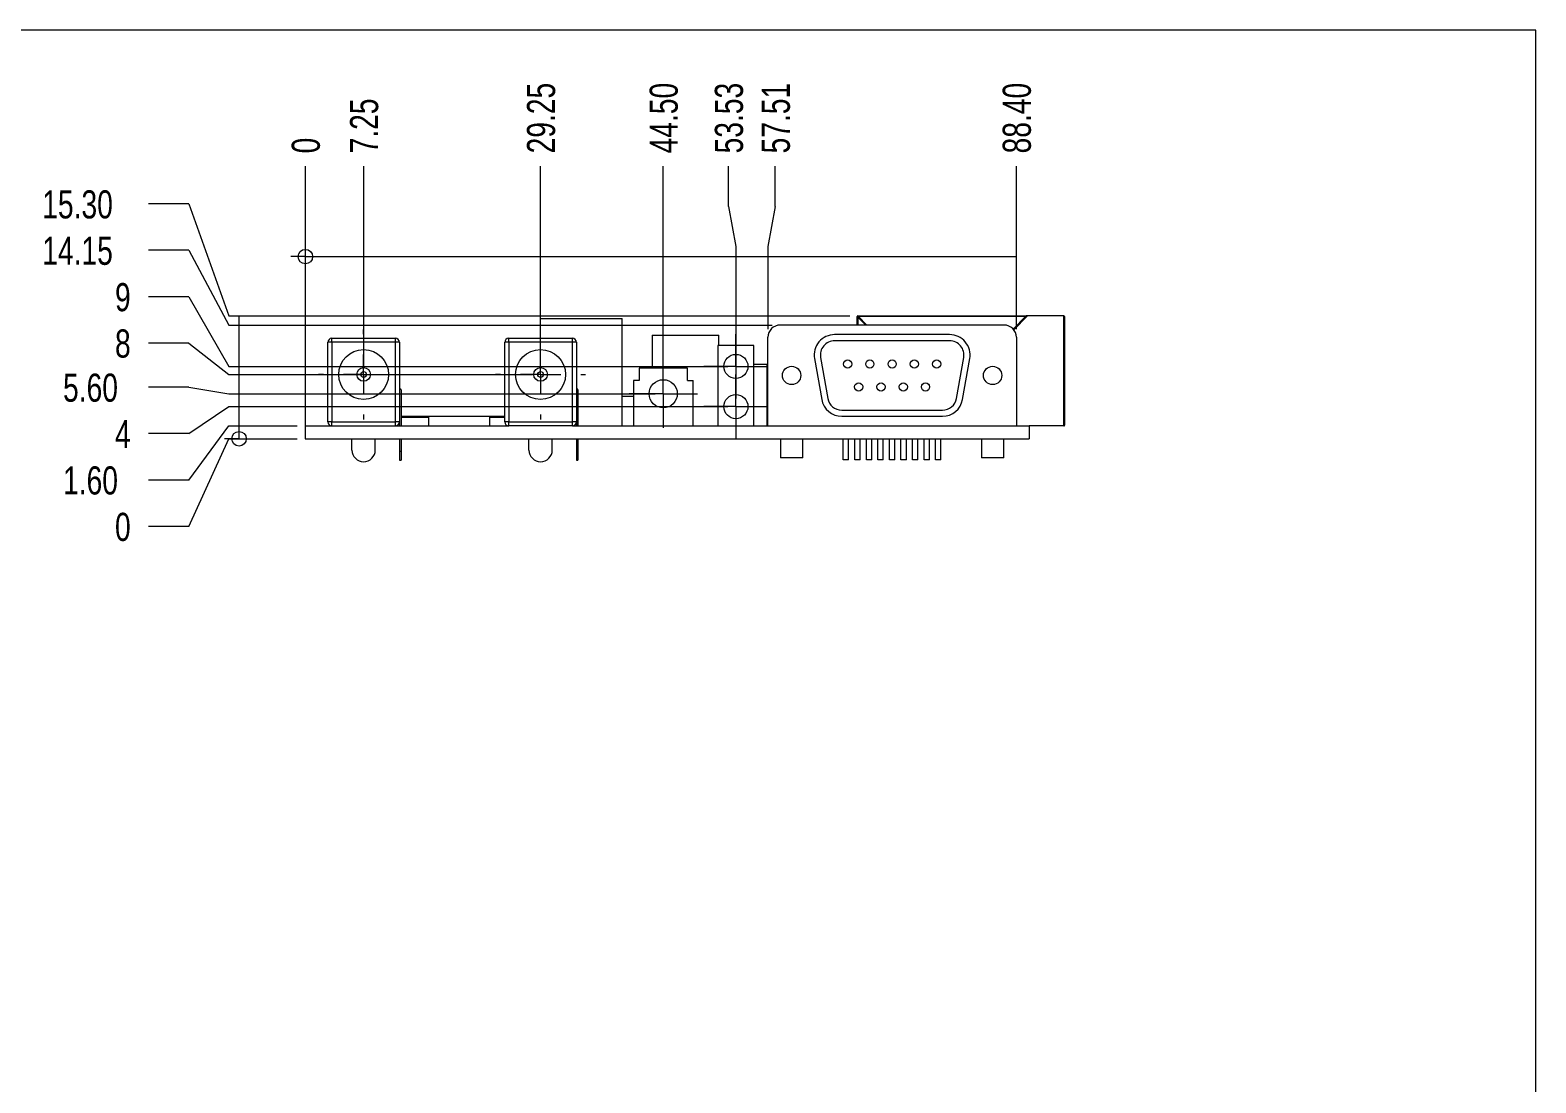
# Model space of a CAD drawing. Header units: millimetres. Extents: x 20 to 415, y 5 to 292.
# Drawn here: x 227.8 to 415, y 161 to 292 of the extents above; entities that cross this region are included whole.
import ezdxf

# ---------------------------------------------------------------- set-up
doc = ezdxf.new("R2010")
doc.units = ezdxf.units.MM
doc.styles.add('SLDTEXTSTYLE6', font='TXT', dxfattribs={"width": 0.75})
doc.dimstyles.new('SLDDIMSTYLE0', dxfattribs={"dimtxt": 3.5, "dimasz": 0.6, "dimexe": 0, "dimexo": 0.0625, "dimgap": 0.875, "dimtad": 0, "dimtih": 1, "dimtoh": 1, "dimdec": 0, "dimdsep": 46, "dimtxsty": 'SLDTEXTSTYLE6', "dimblk1": 'ORIGIN', "dimblk2": 'ORIGIN', "dimsah": 1, "dimcen": 0.09, "dimadec": 0, "dimazin": 0, "dimtfac": 1, "dimtdec": 0, "dimtofl": 0, "dimtmove": 0, "dimatfit": 3, "dimldrblk": 'ORIGIN', "dimfxl": 1, "dimtolj": 1, "dimtzin": 12, "dimarcsym": 0})
doc.dimstyles.new('SLDDIMSTYLE1', dxfattribs={"dimtxt": 3.5, "dimasz": 6, "dimexe": 0, "dimexo": 0.0625, "dimgap": 0.875, "dimtad": 0, "dimtih": 1, "dimtoh": 1, "dimzin": 4, "dimdsep": 46, "dimtxsty": 'SLDTEXTSTYLE6', "dimblk1": 'NONE', "dimblk2": 'NONE', "dimsah": 1, "dimcen": 0.09, "dimadec": 0, "dimazin": 0, "dimtfac": 1, "dimtofl": 0, "dimtmove": 0, "dimatfit": 3, "dimldrblk": 'NONE', "dimfxl": 1, "dimtolj": 1, "dimtzin": 12, "dimarcsym": 0})
doc.dimstyles.new('SLDDIMSTYLE5', dxfattribs={"dimtxt": 3.5, "dimasz": 6, "dimexe": 0, "dimexo": 0.0625, "dimgap": 0.875, "dimtad": 0, "dimtih": 1, "dimtoh": 1, "dimzin": 12, "dimdsep": 46, "dimtxsty": 'SLDTEXTSTYLE6', "dimblk1": 'NONE', "dimblk2": 'NONE', "dimsah": 1, "dimcen": 0.09, "dimadec": 0, "dimazin": 0, "dimtfac": 1, "dimtofl": 0, "dimtmove": 0, "dimatfit": 3, "dimldrblk": 'NONE', "dimfxl": 1, "dimtolj": 1, "dimtzin": 12, "dimarcsym": 0})

# ---------------------------------------------------------------- blocks, each defined once
blk = doc.blocks.new('_Origin')
at = {"color": 0, "linetype": 'ByBlock', "lineweight": -2}
blk.add_line((0, 0), (-1, 0), dxfattribs=at)
blk.add_circle((0, 0), 0.5, dxfattribs=at)
blk = doc.blocks.new('*D32')
at = {"color": 7, "linetype": 'Continuous', "lineweight": 0}
blk.add_line((262.01, 242.16), (262.01, 275.07), dxfattribs=at)
at = {"color": 7, "linetype": 'Continuous', "lineweight": 0, "xscale": 1.8, "yscale": 1.8}
blk.add_blockref('_Origin', (262.01, 263.82, 0.1), dxfattribs=at)
at = {"color": 7, "linetype": 'Continuous', "lineweight": 0, "insert": (260.31, 276.66), "char_height": 3.5, "attachment_point": 1, "rotation": 90, "style": 'SLDTEXTSTYLE6'}
blk.add_mtext('0', dxfattribs=at)
blk = doc.blocks.new('*D33')
at = {"color": 7, "linetype": 'Continuous', "lineweight": 0}
for p, q in [((269.26, 250.16), (269.26, 275.07)), ((262.01, 263.82), (269.26, 263.82))]:
    blk.add_line(p, q, dxfattribs=at)
at = {"color": 7, "linetype": 'Continuous', "lineweight": 0, "insert": (267.56, 276.66), "char_height": 3.5, "attachment_point": 1, "rotation": 90, "style": 'SLDTEXTSTYLE6'}
blk.add_mtext('7.25', dxfattribs=at)
blk = doc.blocks.new('_None')
blk = doc.blocks.new('*D34')
at = {"color": 7, "linetype": 'Continuous', "lineweight": 0}
for p, q in [((291.26, 250.16), (291.26, 275.07)), ((269.26, 263.82), (291.26, 263.82))]:
    blk.add_line(p, q, dxfattribs=at)
at = {"color": 7, "linetype": 'Continuous', "lineweight": 0, "insert": (289.56, 276.66), "char_height": 3.5, "attachment_point": 1, "rotation": 90, "style": 'SLDTEXTSTYLE6'}
blk.add_mtext('29.25', dxfattribs=at)
blk = doc.blocks.new('*D35')
at = {"color": 7, "linetype": 'Continuous', "lineweight": 0}
for p, q in [((306.51, 247.76), (306.51, 275.07)), ((291.26, 263.82), (306.51, 263.82))]:
    blk.add_line(p, q, dxfattribs=at)
at = {"color": 7, "linetype": 'Continuous', "lineweight": 0, "insert": (304.81, 276.66), "char_height": 3.5, "attachment_point": 1, "rotation": 90, "style": 'SLDTEXTSTYLE6'}
blk.add_mtext('44.50', dxfattribs=at)
blk = doc.blocks.new('*D36')
at = {"color": 7, "linetype": 'Continuous', "lineweight": 0}
for p, q in [((314.61, 270.07), (314.61, 275.07)), ((314.61, 270.07), (315.54, 265.07)), ((315.54, 265.07), (315.54, 246.16)), ((306.51, 263.82), (315.54, 263.82))]:
    blk.add_line(p, q, dxfattribs=at)
at = {"color": 7, "linetype": 'Continuous', "lineweight": 0, "insert": (312.92, 276.66), "char_height": 3.5, "attachment_point": 1, "rotation": 90, "style": 'SLDTEXTSTYLE6'}
blk.add_mtext('53.53', dxfattribs=at)
blk = doc.blocks.new('*D37')
at = {"color": 7, "linetype": 'Continuous', "lineweight": 0}
for p, q in [((320.44, 270.07), (320.44, 275.07)), ((320.44, 270.07), (319.52, 265.07)), ((319.52, 265.07), (319.52, 254.78)), ((315.54, 263.82), (319.52, 263.82))]:
    blk.add_line(p, q, dxfattribs=at)
at = {"color": 7, "linetype": 'Continuous', "lineweight": 0, "insert": (318.75, 276.66), "char_height": 3.5, "attachment_point": 1, "rotation": 90, "style": 'SLDTEXTSTYLE6'}
blk.add_mtext('57.51', dxfattribs=at)
blk = doc.blocks.new('*D38')
at = {"color": 7, "linetype": 'Continuous', "lineweight": 0}
for p, q in [((350.41, 254.78), (350.41, 275.07)), ((319.52, 263.82), (350.41, 263.82))]:
    blk.add_line(p, q, dxfattribs=at)
at = {"color": 7, "linetype": 'Continuous', "lineweight": 0, "insert": (348.71, 276.66), "char_height": 3.5, "attachment_point": 1, "rotation": 90, "style": 'SLDTEXTSTYLE6'}
blk.add_mtext('88.40', dxfattribs=at)
blk = doc.blocks.new('*D39')
at = {"color": 7, "linetype": 'Continuous', "lineweight": 0}
for p, q in [((247.51, 230.26), (252.51, 241.16)), ((252.51, 241.16), (261.01, 241.16)), ((247.51, 230.26), (242.51, 230.26))]:
    blk.add_line(p, q, dxfattribs=at)
at = {"color": 7, "linetype": 'Continuous', "lineweight": 0, "xscale": 1.8, "yscale": 1.8}
blk.add_blockref('_Origin', (253.76, 241.16, 0.1), dxfattribs=at)
at = {"color": 7, "linetype": 'Continuous', "lineweight": 0, "insert": (238.34, 231.95), "char_height": 3.5, "attachment_point": 1, "style": 'SLDTEXTSTYLE6'}
blk.add_mtext('0', dxfattribs=at)
blk = doc.blocks.new('*D40')
at = {"color": 7, "linetype": 'Continuous', "lineweight": 0}
for p, q in [((247.51, 236.03), (252.51, 242.76)), ((252.51, 242.76), (261.01, 242.76)), ((253.76, 241.16), (253.76, 242.76)), ((247.51, 236.03), (242.51, 236.03))]:
    blk.add_line(p, q, dxfattribs=at)
at = {"color": 7, "linetype": 'Continuous', "lineweight": 0, "insert": (231.88, 237.73), "char_height": 3.5, "attachment_point": 1, "style": 'SLDTEXTSTYLE6'}
blk.add_mtext('1.60', dxfattribs=at)
blk = doc.blocks.new('*D41')
at = {"color": 7, "linetype": 'Continuous', "lineweight": 0}
for p, q in [((247.51, 241.8), (252.51, 245.16)), ((252.51, 245.16), (314.54, 245.16)), ((253.76, 242.76), (253.76, 245.16)), ((247.51, 241.8), (242.51, 241.8))]:
    blk.add_line(p, q, dxfattribs=at)
at = {"color": 7, "linetype": 'Continuous', "lineweight": 0, "insert": (238.34, 243.5), "char_height": 3.5, "attachment_point": 1, "style": 'SLDTEXTSTYLE6'}
blk.add_mtext('4', dxfattribs=at)
blk = doc.blocks.new('*D42')
at = {"color": 7, "linetype": 'Continuous', "lineweight": 0}
for p, q in [((247.51, 247.58), (242.51, 247.58)), ((247.51, 247.58), (252.51, 246.76)), ((252.51, 246.76), (305.51, 246.76)), ((253.76, 245.16), (253.76, 246.76))]:
    blk.add_line(p, q, dxfattribs=at)
at = {"color": 7, "linetype": 'Continuous', "lineweight": 0, "insert": (231.88, 249.27), "char_height": 3.5, "attachment_point": 1, "style": 'SLDTEXTSTYLE6'}
blk.add_mtext('5.60', dxfattribs=at)
blk = doc.blocks.new('*D43')
at = {"color": 7, "linetype": 'Continuous', "lineweight": 0}
for p, q in [((247.51, 253.06), (242.51, 253.06)), ((247.51, 253.06), (252.51, 249.16)), ((252.51, 249.16), (290.26, 249.16)), ((253.76, 246.76), (253.76, 249.16))]:
    blk.add_line(p, q, dxfattribs=at)
at = {"color": 7, "linetype": 'Continuous', "lineweight": 0, "insert": (238.34, 254.76), "char_height": 3.5, "attachment_point": 1, "style": 'SLDTEXTSTYLE6'}
blk.add_mtext('8', dxfattribs=at)
blk = doc.blocks.new('*D44')
at = {"color": 7, "linetype": 'Continuous', "lineweight": 0}
for p, q in [((247.51, 258.83), (242.51, 258.83)), ((247.51, 258.83), (252.51, 250.16)), ((252.51, 250.16), (314.54, 250.16)), ((253.76, 249.16), (253.76, 250.16))]:
    blk.add_line(p, q, dxfattribs=at)
at = {"color": 7, "linetype": 'Continuous', "lineweight": 0, "insert": (238.34, 260.53), "char_height": 3.5, "attachment_point": 1, "style": 'SLDTEXTSTYLE6'}
blk.add_mtext('9', dxfattribs=at)
blk = doc.blocks.new('*D45')
at = {"color": 7, "linetype": 'Continuous', "lineweight": 0}
for p, q in [((247.51, 264.61), (242.51, 264.61)), ((247.51, 264.61), (252.51, 255.31)), ((252.51, 255.31), (320.04, 255.31)), ((253.76, 250.16), (253.76, 255.31))]:
    blk.add_line(p, q, dxfattribs=at)
at = {"color": 7, "linetype": 'Continuous', "lineweight": 0, "insert": (229.29, 266.3), "char_height": 3.5, "attachment_point": 1, "style": 'SLDTEXTSTYLE6'}
blk.add_mtext('14.15', dxfattribs=at)
blk = doc.blocks.new('*D46')
at = {"color": 7, "linetype": 'Continuous', "lineweight": 0}
for p, q in [((247.51, 270.38), (242.51, 270.38)), ((247.51, 270.38), (252.51, 256.46)), ((252.51, 256.46), (329.71, 256.46)), ((253.76, 255.31), (253.76, 256.46))]:
    blk.add_line(p, q, dxfattribs=at)
at = {"color": 7, "linetype": 'Continuous', "lineweight": 0, "insert": (229.29, 272.07), "char_height": 3.5, "attachment_point": 1, "style": 'SLDTEXTSTYLE6'}
blk.add_mtext('15.30', dxfattribs=at)
blk = doc.blocks.new('SW_CENTERMARKSYMBOL_3')
at = {"color": 0, "linetype": 'Continuous', "lineweight": 0}
for p, q in [((0, 2.5), (0, 4.25)), ((0, 0), (0, 2.5)), ((-2.5, 0), (-4.25, 0)), ((0, 0), (-2.5, 0)), ((0, 0), (0, -2.5)), ((0, 0), (2.5, 0)), ((2.5, 0), (4.25, 0)), ((0, -2.5), (0, -4.25))]:
    blk.add_line(p, q, dxfattribs=at)
blk = doc.blocks.new('SW_CENTERMARKSYMBOL_4')
at = {"color": 0, "linetype": 'Continuous', "lineweight": 0}
for p, q in [((0, 2.5), (0, 4)), ((0, 0), (0, 2.5)), ((-2.5, 0), (-4, 0)), ((0, 0), (-2.5, 0)), ((0, 0), (0, -2.5)), ((0, 0), (2.5, 0)), ((2.5, 0), (4, 0)), ((0, -2.5), (0, -4))]:
    blk.add_line(p, q, dxfattribs=at)
blk = doc.blocks.new('SW_CENTERMARKSYMBOL_5')
at = {"color": 0, "linetype": 'Continuous', "lineweight": 0}
for p, q in [((0, 2.5), (0, 4)), ((0, 0), (0, 2.5)), ((-2.5, 0), (-4, 0)), ((0, 0), (-2.5, 0)), ((0, 0), (0, -2.5)), ((0, 0), (2.5, 0)), ((2.5, 0), (4, 0)), ((0, -2.5), (0, -4))]:
    blk.add_line(p, q, dxfattribs=at)
blk = doc.blocks.new('SW_CENTERMARKSYMBOL_6')
at = {"color": 0, "linetype": 'Continuous', "lineweight": 0}
for p, q in [((0, 5), (0, 5.6)), ((0, 0), (0, 2.5)), ((-5, 0), (-5.6, 0)), ((0, 0), (-2.5, 0)), ((0, 0), (0, -2.5)), ((0, 0), (2.5, 0)), ((5, 0), (5.6, 0)), ((0, -5), (0, -5.6))]:
    blk.add_line(p, q, dxfattribs=at)
blk = doc.blocks.new('SW_CENTERMARKSYMBOL_7')
at = {"color": 0, "linetype": 'Continuous', "lineweight": 0}
for p, q in [((0, 5), (0, 5.6)), ((0, 0), (0, 2.5)), ((-5, 0), (-5.6, 0)), ((0, 0), (-2.5, 0)), ((0, 0), (0, -2.5)), ((0, 0), (2.5, 0)), ((5, 0), (5.6, 0)), ((0, -5), (0, -5.6))]:
    blk.add_line(p, q, dxfattribs=at)

msp = doc.modelspace()

# ---------------------------------------------------------------- linework, layer by layer
at = {"color": 7, "linetype": 'Continuous', "lineweight": 0}
for p, q in [((415, 292), (20, 292)), ((415, 5), (415, 292))]:
    msp.add_line(p, q, dxfattribs=at)
at = {"color": 7, "linetype": 'Continuous', "lineweight": 15}
for p, q in [((291.215, 256.111), (291.215, 253.661)), ((291.215, 256.111), (301.415, 256.111)), ((301.415, 242.761), (301.415, 256.111)), ((348.881, 255.309), (321.043, 255.309)), ((330.605, 255.309), (330.605, 256.361)), ((330.605, 256.361), (330.635, 256.361)), ((330.609, 256.387), (330.635, 256.361)), ((330.635, 256.361), (330.705, 256.29)), ((330.705, 256.432), (330.68, 256.458)), ((330.705, 256.432), (330.705, 256.461)), ((330.705, 256.461), (351.664, 256.461)), ((330.776, 256.361), (330.705, 256.432)), ((330.705, 256.29), (331.687, 255.309)), ((330.705, 256.29), (330.705, 255.309)), ((331.829, 255.309), (330.776, 256.361)), ((351.564, 256.361), (330.776, 256.361)), ((351.564, 256.361), (350.011, 254.808)), ((350.076, 254.731), (351.805, 256.461)), ((351.805, 256.461), (351.664, 256.461)), ((356.305, 256.461), (351.805, 256.461)), ((356.305, 242.761), (356.305, 256.461)), ((356.405, 256.361), (356.405, 242.861)), ((264.805, 243.261), (264.805, 253.161)), ((265.305, 253.161), (264.805, 253.161)), ((265.305, 253.161), (265.305, 253.661)), ((265.305, 253.661), (273.205, 253.661)), ((273.205, 253.161), (265.305, 253.161)), ((265.305, 253.161), (265.305, 243.261)), ((273.205, 253.161), (273.205, 253.661)), ((273.205, 243.261), (273.205, 253.161)), ((273.705, 253.161), (273.205, 253.161)), ((273.705, 253.161), (273.705, 243.261)), ((286.805, 243.261), (286.805, 253.161)), ((287.305, 253.161), (286.805, 253.161)), ((287.305, 253.161), (287.305, 253.661)), ((287.305, 253.661), (295.205, 253.661)), ((287.305, 253.161), (287.305, 243.261)), ((295.205, 253.161), (287.305, 253.161)), ((295.205, 253.161), (295.205, 253.661)), ((295.205, 243.261), (295.205, 253.161)), ((295.705, 253.161), (295.205, 253.161)), ((295.705, 253.161), (295.705, 243.261)), ((305.135, 254.041), (305.135, 249.961)), ((305.135, 254.041), (313.405, 254.041)), ((313.285, 252.761), (313.285, 242.761)), ((317.785, 252.761), (313.285, 252.761)), ((313.405, 252.761), (313.405, 254.041)), ((317.785, 242.761), (317.785, 252.761)), ((319.519, 242.761), (319.519, 253.785)), ((342.113, 254.115), (327.812, 254.115)), ((342.113, 253.353), (327.812, 253.353)), ((350.405, 253.785), (350.405, 242.761)), ((325.31, 251.134), (326.206, 246.054)), ((326.061, 251.266), (326.956, 246.186)), ((342.968, 246.186), (343.864, 251.266)), ((343.718, 246.054), (344.614, 251.134)), ((309.505, 249.961), (303.505, 249.961)), ((303.505, 249.961), (303.505, 248.412)), ((309.505, 248.412), (309.505, 249.961)), ((317.785, 250.461), (319.375, 250.461)), ((319.375, 250.461), (319.375, 242.761)), ((273.805, 247.361), (273.705, 247.361)), ((273.905, 247.261), (273.905, 242.761)), ((295.805, 247.361), (295.705, 247.361)), ((295.905, 247.261), (295.905, 242.761)), ((302.805, 248.412), (302.805, 242.761)), ((303.505, 248.412), (302.805, 248.412)), ((309.505, 248.412), (310.205, 248.412)), ((310.205, 242.761), (310.205, 248.412)), ((301.415, 246.451), (302.805, 246.451)), ((273.905, 243.961), (286.805, 243.961)), ((273.905, 243.861), (277.325, 243.861)), ((277.325, 243.861), (277.325, 242.761)), ((284.905, 243.861), (286.805, 243.861)), ((284.905, 243.861), (284.905, 242.761)), ((328.707, 244.717), (341.217, 244.717)), ((328.707, 243.955), (341.217, 243.955)), ((262.005, 242.761), (262.005, 241.161)), ((262.005, 242.761), (287.305, 242.761)), ((265.305, 243.261), (264.805, 243.261)), ((265.305, 243.261), (273.205, 243.261)), ((265.305, 242.761), (265.305, 243.261)), ((273.205, 242.761), (273.205, 243.261)), ((273.705, 243.261), (273.205, 243.261)), ((273.705, 243.261), (273.705, 242.761)), ((287.305, 243.261), (286.805, 243.261)), ((287.305, 242.761), (287.305, 243.261)), ((287.305, 243.261), (295.205, 243.261)), ((295.205, 242.761), (287.305, 242.761)), ((295.205, 242.761), (295.205, 243.261)), ((295.705, 243.261), (295.205, 243.261)), ((295.205, 242.761), (352.005, 242.761)), ((295.705, 243.261), (295.705, 242.761)), ((313.285, 242.761), (317.785, 242.761)), ((319.519, 242.761), (350.405, 242.761)), ((352.005, 242.761), (352.005, 241.161)), ((356.305, 242.761), (352.005, 242.761)), ((262.005, 241.161), (352.005, 241.161)), ((267.805, 239.761), (267.805, 241.161)), ((270.705, 239.761), (270.705, 241.161)), ((273.705, 241.161), (273.705, 239.561)), ((273.905, 241.161), (273.905, 239.561)), ((289.805, 239.761), (289.805, 241.161)), ((292.705, 239.761), (292.705, 241.161)), ((295.705, 241.161), (295.705, 239.561)), ((295.905, 241.161), (295.905, 239.561)), ((321.068, 241.161), (321.068, 238.773)), ((323.862, 238.773), (323.862, 241.161)), ((328.887, 238.541), (328.887, 241.161)), ((329.557, 238.541), (329.557, 241.161)), ((330.322, 238.541), (330.322, 241.161)), ((330.992, 238.541), (330.992, 241.161)), ((331.757, 238.541), (331.757, 241.161)), ((332.427, 238.541), (332.427, 241.161)), ((333.192, 238.541), (333.192, 241.161)), ((333.862, 238.541), (333.862, 241.161)), ((334.627, 238.541), (334.627, 241.161)), ((335.297, 238.541), (335.297, 241.161)), ((336.062, 238.541), (336.062, 241.161)), ((336.732, 238.541), (336.732, 241.161)), ((337.497, 238.541), (337.497, 241.161)), ((338.167, 238.541), (338.167, 241.161)), ((338.932, 238.541), (338.932, 241.161)), ((339.602, 238.541), (339.602, 241.161)), ((340.367, 238.541), (340.367, 241.161)), ((341.037, 238.541), (341.037, 241.161)), ((346.062, 241.161), (346.062, 238.773)), ((348.856, 238.773), (348.856, 241.161)), ((273.905, 239.561), (273.705, 239.561)), ((273.705, 239.561), (273.705, 238.491)), ((273.705, 238.491), (273.905, 238.491)), ((273.905, 239.561), (273.905, 238.491)), ((295.905, 239.561), (295.705, 239.561)), ((295.705, 239.561), (295.705, 238.491)), ((295.705, 238.491), (295.905, 238.491)), ((295.905, 239.561), (295.905, 238.491)), ((323.862, 238.773), (321.068, 238.773)), ((329.557, 238.541), (328.887, 238.541)), ((330.992, 238.541), (330.322, 238.541)), ((332.427, 238.541), (331.757, 238.541)), ((333.862, 238.541), (333.192, 238.541)), ((335.297, 238.541), (334.627, 238.541)), ((336.732, 238.541), (336.062, 238.541)), ((338.167, 238.541), (337.497, 238.541)), ((339.602, 238.541), (338.932, 238.541)), ((341.037, 238.541), (340.367, 238.541)), ((348.856, 238.773), (346.062, 238.773))]:
    msp.add_line(p, q, dxfattribs=at)
at = {"color": 7, "linetype": 'Continuous', "lineweight": 15, "flags": 128}
msp.add_lwpolyline([(351.664, 256.461), (351.662, 256.46), (351.658, 256.455), (351.651, 256.448), (351.641, 256.438), (351.628, 256.425), (351.614, 256.411), (351.598, 256.395), (351.581, 256.378), (351.564, 256.361)], dxfattribs=at)
at = {"color": 7, "linetype": 'Continuous', "lineweight": 15}
for centre, radius in [((269.255, 249.161), 3.1), ((291.255, 249.161), 3.1), ((315.535, 250.161), 1.5), ((329.425, 250.457), 0.508), ((332.194, 250.457), 0.508), ((334.962, 250.457), 0.508), ((337.731, 250.457), 0.508), ((340.499, 250.457), 0.508), ((269.255, 249.161), 0.85), ((269.255, 249.161), 0.35), ((291.255, 249.161), 0.85), ((291.255, 249.161), 0.35), ((322.465, 249.035), 1.143), ((347.459, 249.035), 1.143), ((306.505, 246.761), 1.75), ((330.809, 247.612), 0.508), ((333.578, 247.612), 0.508), ((336.347, 247.612), 0.508), ((339.115, 247.612), 0.508), ((315.535, 245.161), 1.5)]:
    msp.add_circle(centre, radius, dxfattribs=at)
for centre, radius, start, end in [((321.043, 253.785), 1.524, 90, 180), ((330.705, 256.361), 0.1, 165, 180), ((330.705, 256.361), 0.1, 105, 165), ((330.705, 256.361), 0.1, 90, 105), ((348.881, 253.785), 1.524, 0, 90), ((356.305, 256.361), 0.1, 0, 90), ((265.305, 253.161), 0.5, 90, 180), ((273.205, 253.161), 0.5, 0, 90), ((287.305, 253.161), 0.5, 90, 180), ((295.205, 253.161), 0.5, 0, 90), ((327.812, 251.575), 2.54, 90, 190), ((327.812, 251.575), 1.778, 90, 190), ((342.113, 251.575), 2.54, 350, 90), ((342.113, 251.575), 1.778, 350, 90), ((273.805, 247.261), 0.1, 0, 90), ((295.805, 247.261), 0.1, 0, 90), ((328.707, 246.495), 2.54, 190, 270), ((328.707, 246.495), 1.778, 190, 270), ((341.217, 246.495), 1.778, 270, 350), ((341.217, 246.495), 2.54, 270, 350), ((265.305, 243.261), 0.5, 180, 270), ((273.205, 243.261), 0.5, 270, 0), ((287.305, 243.261), 0.5, 180, 270), ((295.205, 243.261), 0.5, 270, 0), ((356.305, 242.861), 0.1, 270, 0), ((269.255, 239.761), 1.45, 180, 0), ((291.255, 239.761), 1.45, 180, 0)]:
    msp.add_arc(centre, radius, start, end, dxfattribs=at)

# ---------------------------------------------------------------- block references
at = {"color": 7, "linetype": 'Continuous', "lineweight": 0}
for name, p in [('SW_CENTERMARKSYMBOL_7', (269.255, 249.161)), ('SW_CENTERMARKSYMBOL_6', (291.255, 249.161)), ('SW_CENTERMARKSYMBOL_4', (315.535, 250.161)), ('SW_CENTERMARKSYMBOL_3', (306.505, 246.761)), ('SW_CENTERMARKSYMBOL_5', (315.535, 245.161))]:
    msp.add_blockref(name, p, dxfattribs=at)

# ---------------------------------------------------------------- dimensions: what is measured, and where the dimension line sits
for feature_location, offset, dtype, origin, dimstyle, picture, middle in [((291.255, 249.161, 0.1), (0, 25.911), 1, (262.005, 241.161, 0.1), 'SLDDIMSTYLE5', '*D34', (291.255, 281.935)), ((306.505, 246.761, 0.1), (0, 28.311), 1, (262.005, 241.161, 0.1), 'SLDDIMSTYLE1', '*D35', (306.505, 281.935)), ((315.535, 245.161, 0.1), (-0.924, 29.911), 1, (262.005, 241.161, 0.1), 'SLDDIMSTYLE5', '*D36', (314.611, 281.935)), ((319.519, 253.785, 0.1), (0.924, 21.288), 1, (262.005, 241.161, 0.1), 'SLDDIMSTYLE5', '*D37', (320.443, 281.935)), ((350.405, 253.785, 0.1), (0, 21.288), 1, (262.005, 241.161, 0.1), 'SLDDIMSTYLE1', '*D38', (350.405, 281.935)), ((269.255, 249.161, 0.1), (0, 25.911), 1, (262.005, 241.161, 0.1), 'SLDDIMSTYLE5', '*D33', (269.255, 280.763)), ((262.005423201, 241.161072842, 0.1), (0, 33.911260027), 1, (262.005423201, 241.161072842, 0.1), 'SLDDIMSTYLE0', '*D32', (262.005423201, 277.831771674)), ((330.705, 256.461, 0.1), (-88.195, 13.917), 0, (262.005, 241.161, 0.1), 'SLDDIMSTYLE1', '*D46', (235.648, 270.378)), ((321.043, 255.309, 0.1), (-78.533, 9.297), 0, (262.005, 241.161, 0.1), 'SLDDIMSTYLE5', '*D45', (235.648, 264.606)), ((315.535, 250.161, 0.1), (-73.025, 8.672), 0, (262.005, 241.161, 0.1), 'SLDDIMSTYLE5', '*D44', (239.751, 258.833)), ((291.255, 249.161, 0.1), (-48.745, 3.9), 0, (262.005, 241.161, 0.1), 'SLDDIMSTYLE5', '*D43', (239.751, 253.061)), ((306.505, 246.761, 0.1), (-63.995, 0.814), 0, (262.005, 241.161, 0.1), 'SLDDIMSTYLE1', '*D42', (236.82, 247.575)), ((315.535, 245.161, 0.1), (-73.025, -3.358), 0, (262.005, 241.161, 0.1), 'SLDDIMSTYLE5', '*D41', (239.751, 241.803)), ((262.005, 242.761, 0.1), (-19.495, -6.731), 0, (262.005, 241.161, 0.1), 'SLDDIMSTYLE1', '*D40', (236.82, 236.031)), ((262.005423201, 241.161072842, 0.1), (-19.494981596, -10.902963556), 0, (262.005423201, 241.161072842, 0.1), 'SLDDIMSTYLE0', '*D39', (239.7510028, 230.258109287))]:
    dim = msp.add_ordinate_dim(feature_location=feature_location, offset=offset, dtype=dtype, origin=origin, dimstyle=dimstyle, dxfattribs=at)
    dim.commit()
    dim.dimension.update_dxf_attribs({"geometry": picture, "text_midpoint": middle})

doc.saveas('drawing.dxf')
